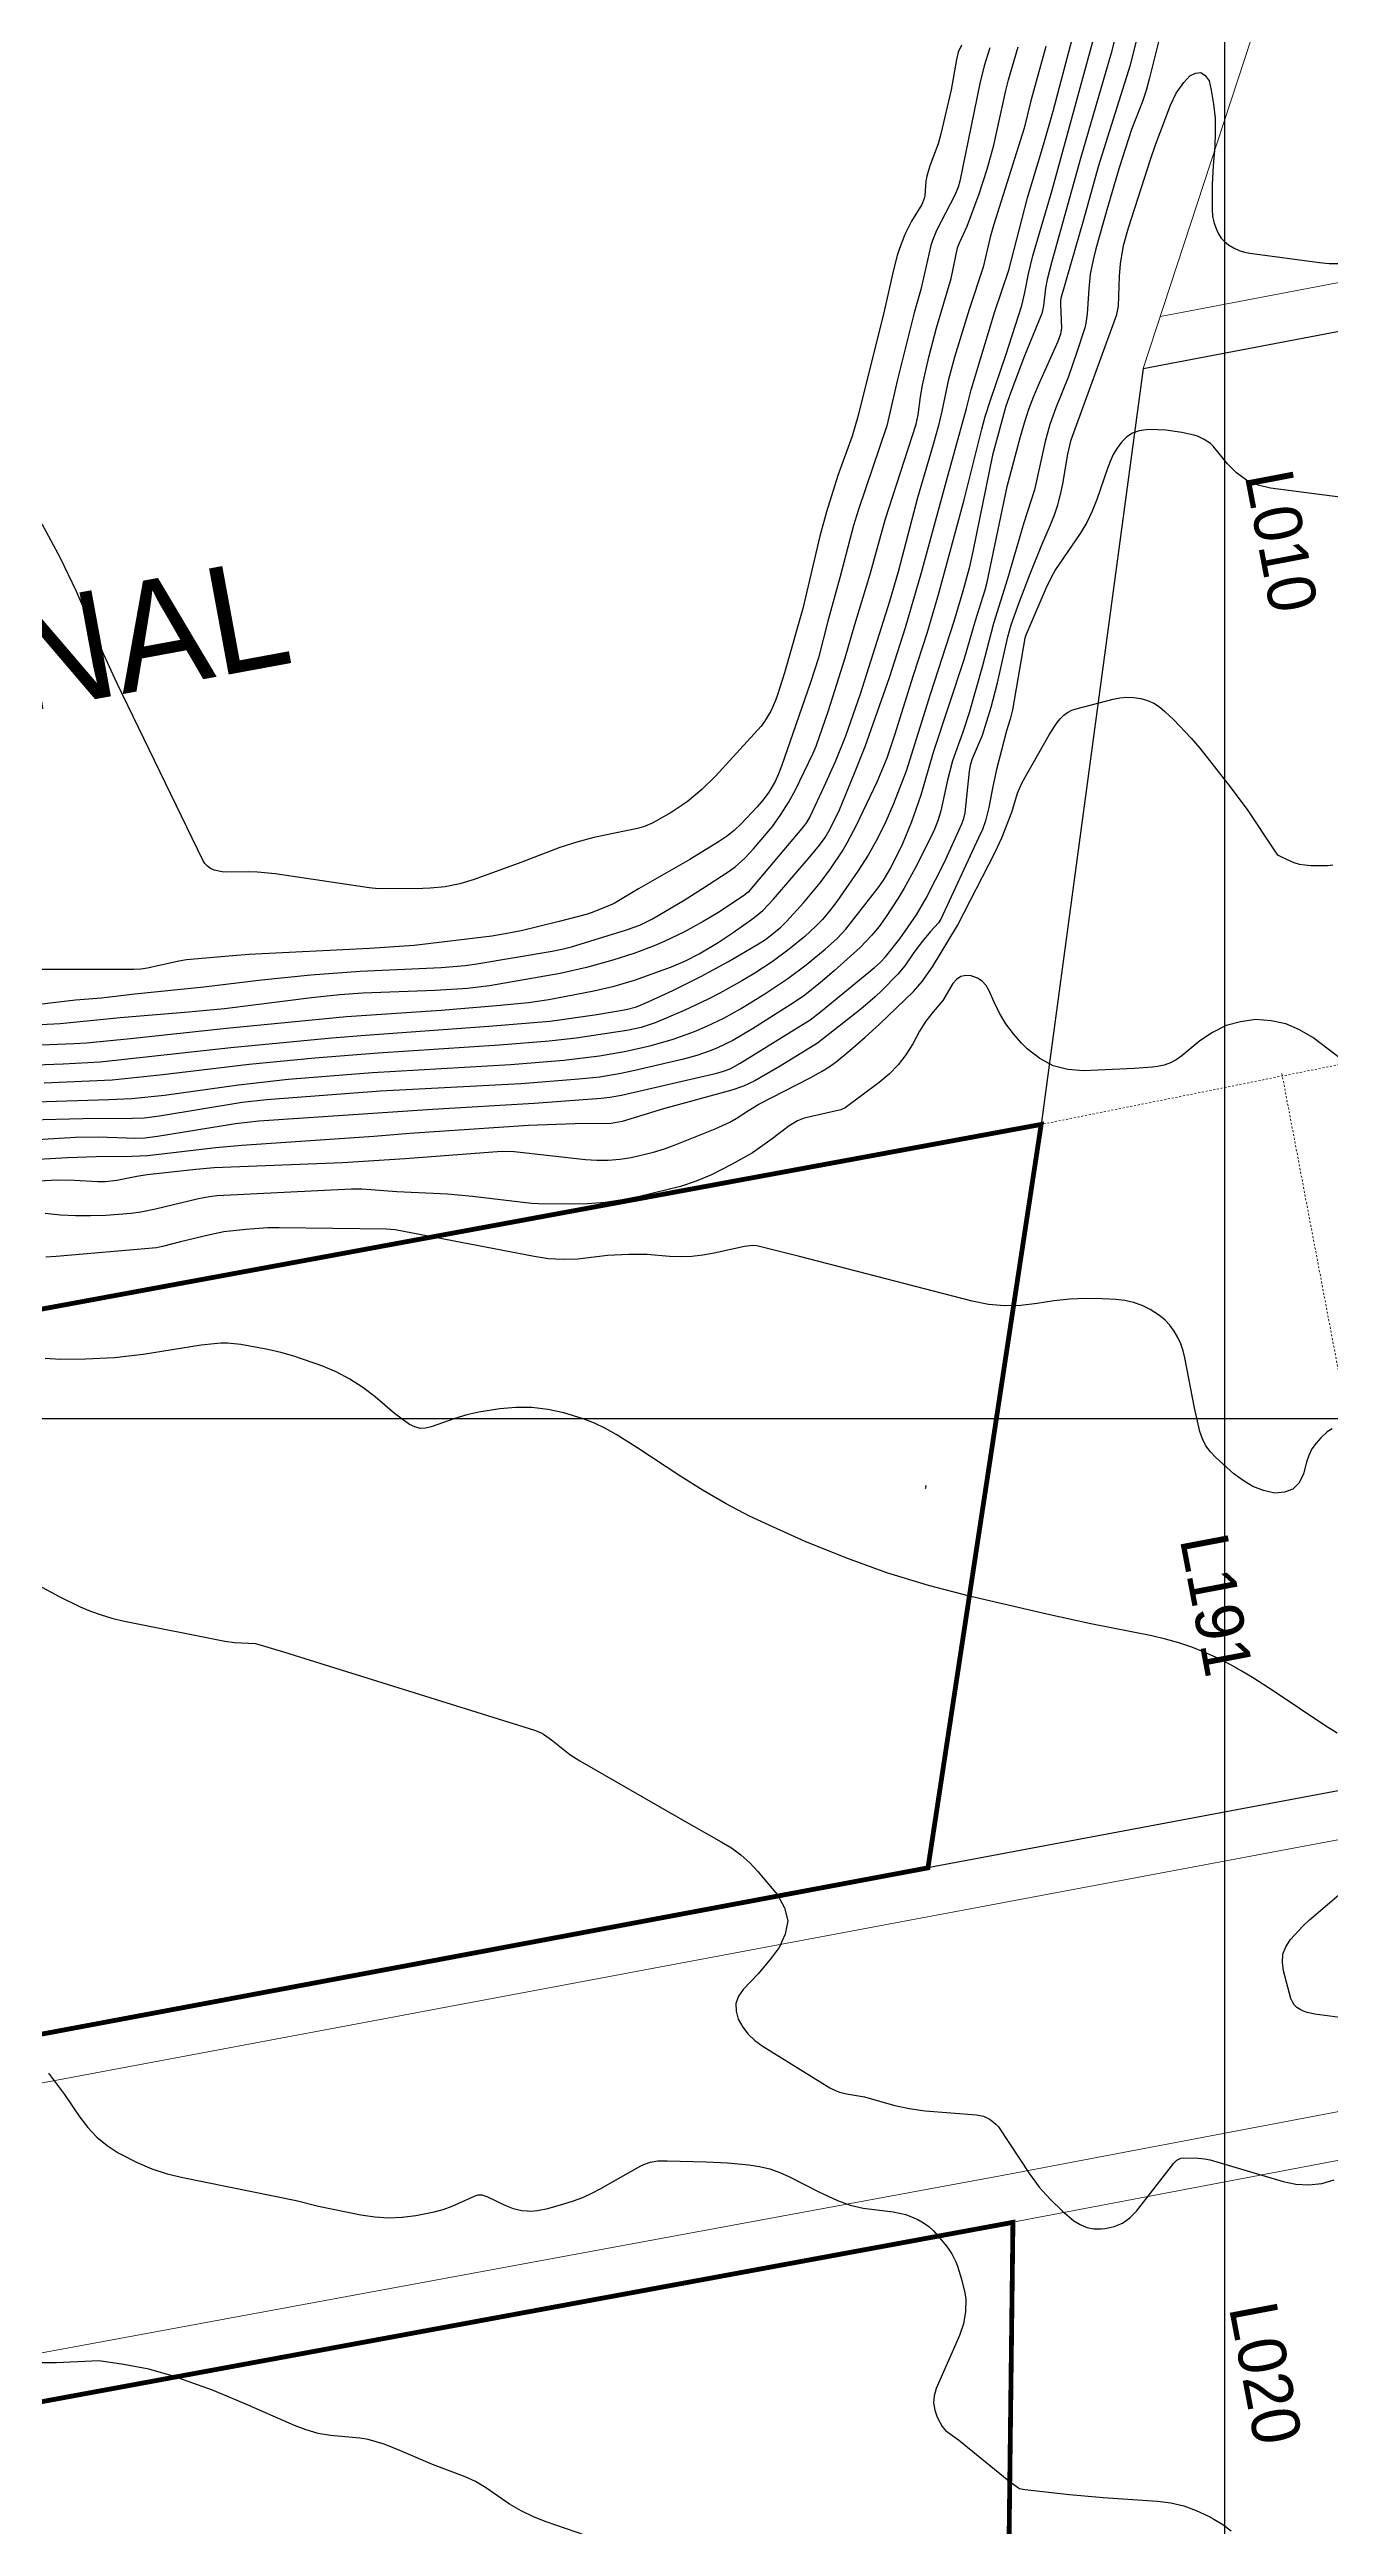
# Model space of a CAD drawing. Header units: centimetres. Extents: x 0 to 1099704, y -139216 to 99734.
# Drawn here: x 981777 to 987108, y 42311 to 52615 of the extents above; entities that cross this region are included whole.
import ezdxf

# ---------------------------------------------------------------- set-up
doc = ezdxf.new("R2010")
doc.units = ezdxf.units.CM
doc.header["$LTSCALE"] = 4
doc.linetypes.add('TRACEJADO', pattern=[2, 1, -1])
for name, color, linetype in [('CANEVA', 252, 'Continuous'), ('CURVAS-INTERMEDIARIAS', 39, 'Continuous'), ('CURVAS-MESTRA', 34, 'Continuous'), ('LIMITE-L', 7, 'Continuous')]:
    doc.layers.add(name, color=color, linetype=linetype)
for name, color, linetype, lineweight in [('K-ALINHAMENTO', 10, 'Continuous', 9), ('P-MEIOFIO', 171, 'Continuous', 9), ('P-URB', 2, 'Continuous', 9), ('textos', 2, 'Continuous', 9)]:
    doc.layers.add(name, color=color, linetype=linetype, lineweight=lineweight)
doc.styles.add('EC_NOMES', font='GOTHIC.TTF')
doc.styles.add('ROMANS', font='romans.shx')
doc.dimstyles.new('COTAS_1.0-S', dxfattribs={"dimtxt": 2, "dimasz": 2, "dimexe": 1.25, "dimexo": 0.625, "dimgap": 1, "dimtad": 0, "dimzin": 0, "dimtxsty": 'ROMANS', "dimblk": 'ARCHTICK', "dimblk1": 'ARCHTICK', "dimblk2": 'ARCHTICK', "dimcen": 2.5, "dimse1": 1, "dimse2": 1, "dimsd1": 1, "dimsd2": 1, "dimclrd": 2, "dimclre": 2, "dimclrt": 2, "dimadec": 0, "dimazin": 0, "dimtfac": 1, "dimtmove": 0, "dimatfit": 3, "dimfxl": 1, "dimarcsym": 0})

# ---------------------------------------------------------------- blocks, each defined once
blk = doc.blocks.new('*D194')
at = {"layer": 'DEFPOINTS', "color": 0, "transparency": 16777216}
for p in [(985377, 45349), (985433, 45051), (973288, 42773)]:
    blk.add_point(p, dxfattribs=at)
at = {"layer": 'textos', "color": 2, "transparency": 16777216, "insert": (979304, 44211), "char_height": 2, "attachment_point": 5, "rotation": 10.621, "style": 'ROMANS'}
blk.add_mtext('12356,93', dxfattribs=at)
blk = doc.blocks.new('_ArchTick')
at = {"color": 0, "linetype": 'ByBlock', "const_width": 0.15}
blk.add_lwpolyline([(-0.5, -0.5), (0.5, 0.5)], dxfattribs=at)
blk = doc.blocks.new('*D196')
at = {"layer": 'DEFPOINTS', "color": 0, "transparency": 16777216}
for p in [(985904, 48143), (985961, 47837), (973120, 45782)]:
    blk.add_point(p, dxfattribs=at)
at = {"layer": 'textos', "color": 2, "transparency": 16777216, "insert": (979569, 46656), "char_height": 2, "attachment_point": 5, "rotation": 10.4644, "style": 'ROMANS'}
blk.add_mtext('13000,00', dxfattribs=at)
blk = doc.blocks.new('*D197')
at = {"layer": 'DEFPOINTS', "color": 0, "transparency": 16777216}
for p in [(985904, 48143), (985188, 45088), (985433, 45051)]:
    blk.add_point(p, dxfattribs=at)
at = {"layer": 'textos', "color": 2, "transparency": 16777216, "insert": (985424, 46634), "char_height": 2, "attachment_point": 5, "rotation": 81.3385, "style": 'ROMANS'}
blk.add_mtext('3128,35', dxfattribs=at)
blk = doc.blocks.new('*D198')
at = {"layer": 'DEFPOINTS', "color": 0, "transparency": 16777216}
for p in [(985787, 43576), (976313, 41827), (976366, 41541)]:
    blk.add_point(p, dxfattribs=at)
at = {"layer": 'textos', "color": 2, "transparency": 16777216, "insert": (981103, 42416), "char_height": 2, "attachment_point": 5, "rotation": 10.4595, "style": 'ROMANS'}
blk.add_mtext('9633,20', dxfattribs=at)
blk = doc.blocks.new('*D199')
at = {"layer": 'DEFPOINTS', "color": 0, "transparency": 16777216}
for p in [(985521, 43579), (985787, 43576), (985712, 37475)]:
    blk.add_point(p, dxfattribs=at)
at = {"layer": 'textos', "color": 2, "transparency": 16777216, "insert": (985484, 40529), "char_height": 2, "attachment_point": 5, "rotation": 89.2987, "style": 'ROMANS'}
blk.add_mtext('6101,57', dxfattribs=at)

msp = doc.modelspace()

# ---------------------------------------------------------------- linework, layer by layer
at = {"color": 1}
for points in [[(986329.103, 51288.157), (991420.059, 52257.174), (992538.156, 46382.994), (985439.154, 45051.754)], [(986329.103, 51288.157), (985904.115, 48143.272)]]:
    msp.add_lwpolyline(points, dxfattribs=at)
at = {"layer": 'CANEVA'}
for p, q in [((986668.376, 20423.217), (986668.376, 59609.687)), ((964149.83, 46920.243), (998657.355, 46920.243))]:
    msp.add_line(p, q, dxfattribs=at)
at = {"layer": 'CURVAS-INTERMEDIARIAS'}
for points, elevation in [([(981588.569, 48233.293), (982024.296, 48246.587), (982118.525, 48251.471), (982255.838, 48265.294), (982563.889, 48308.616), (982770.376, 48331.05), (983120.913, 48358.566), (983695.247, 48392.63), (983917.969, 48410.28), (984065.606, 48428.588), (984177.416, 48447.683), (984280.973, 48471.113), (984372.312, 48497.244), (984461.568, 48529.793), (984512.824, 48551.39), (984583.872, 48585.653), (984652.867, 48624.102), (984753.774, 48686.241), (984850.166, 48749.864), (984926.456, 48807.249), (985005.636, 48872.576), (985056.075, 48918.47), (985090.667, 48956.092), (985229.853, 49132.651), (985250.562, 49162.928), (985278.587, 49210.247), (985328.029, 49311.352), (985365.92, 49403.23), (985404.478, 49514.032), (985456.651, 49691.478), (985583.06, 50076.687), (985630.609, 50239.961), (985670.911, 50367.626), (985678.715, 50398.561), (985763.147, 50797.094), (985817.403, 51005.355), (985834.046, 51062.062), (985852.523, 51118.121), (985873.741, 51173.204), (985896.802, 51227.619), (985975.305, 51400.829), (985986.487, 51431.415), (985990.324, 51455.064), (985985.57, 51554.426), (985986.357, 51570.611), (985989.277, 51586.567), (986081.653, 51908.222), (986142.745, 52128.751), (986275.603, 52551.113), (986397.946, 53035.663)], 76140.785), ([(986297.06, 53000.324), (986196.044, 52600.256), (986067.392, 52160.891), (985948.496, 51733.506), (985929.282, 51657.744), (985921.787, 51621.936), (985913.555, 51549.174), (985907.516, 51516.914), (985832.352, 51333.129), (985775.954, 51184.675), (985757.526, 51130.469), (985701.527, 50927.52), (985620.144, 50526.326), (985604.238, 50457.6), (985578.735, 50361.308), (985540.964, 50235.058), (985442.409, 49931.91), (985342.35, 49613.424), (985288.962, 49476.311), (985257.897, 49403.479), (985223.295, 49332.261), (985184.657, 49263.216), (985141.504, 49196.902), (985053.164, 49070.552), (985026.007, 49034.166), (984993.458, 48996.006), (984965.403, 48966.566), (984920.456, 48925.307), (984855.208, 48872.277), (984784.918, 48820.195), (984711.966, 48771.929), (984661.827, 48742.14), (984567.388, 48689.509), (984518.206, 48663.946), (984417.728, 48617.046), (984297.736, 48565.402), (984239.275, 48546.357), (984179.11, 48533.281), (983968.397, 48501.848), (983855.9, 48488.952), (983650.031, 48472.727), (983145.619, 48439.501), (982881.408, 48418.901), (982607.56, 48391.913), (982248.672, 48348.879), (982037.342, 48327.004), (981754.714, 48314.277)], 76041.124), ([(981532.71, 48466.14), (981879.419, 48479.205), (981930.605, 48482.305), (982114.858, 48500.323), (982514.348, 48543.377), (983013.817, 48592.53), (983406.75, 48618.451), (983637.793, 48637.716), (983770.332, 48651.09), (983855.163, 48663.129), (984042.087, 48699.196), (984127.326, 48718.66), (984211.32, 48743.017), (984366.183, 48798.199), (984424.455, 48823.095), (984480.653, 48852.305), (984559.505, 48900.122), (984622.68, 48941.541), (984708.906, 49002.534), (984745.831, 49033.518), (984790.379, 49079.89), (984943.199, 49258.014), (984982.246, 49304.605), (985005.317, 49336.776), (985026.186, 49372.255), (985064.277, 49452.273), (985127.162, 49604.066), (985171.163, 49715.905), (985272.647, 50001.961), (985339.868, 50210.91), (985405.724, 50438.754), (985509.75, 50820.395), (985593.884, 51121.39), (985612.64, 51198.857), (985711.712, 51525.245), (985769.506, 51696.542), (985847.311, 51997.836), (985913.715, 52217.638), (985953.479, 52358.738), (986065.378, 52778.977)], 75841.803), ([(981487.334, 48382.714), (981833.695, 48395.7), (981988.588, 48403.144), (982531.17, 48463.579), (982951.948, 48503.084), (983092.111, 48514.585), (983605.304, 48551.918), (983859.737, 48573.464), (983908.85, 48579.305), (984055.581, 48600.961), (984176.638, 48621.68), (984220.021, 48632.952), (984271.834, 48654.16), (984371.346, 48700.502), (984488.367, 48758.216), (984602.688, 48821.131), (984721.354, 48889.957), (984753.365, 48910.338), (984776.247, 48927.29), (984820.058, 48963.656), (984844.575, 48987.395), (984914.995, 49065.659), (984984.598, 49148.347), (985027.771, 49205.901), (985075.987, 49279.222), (985097.015, 49314.661), (985135.066, 49387.792), (985221.282, 49569.015), (985262.711, 49668.696), (985295.26, 49764.011), (985372.776, 50012.326), (985429.254, 50186.662), (985477.201, 50347.595), (985583.359, 50741.623), (985656.72, 51036.011), (985670.901, 51087.825), (985692.697, 51156.082), (985756.63, 51343.683), (985823.651, 51549.921), (985836.677, 51603.469), (985851.746, 51681.533), (985869.804, 51756.319), (985949.174, 52029.529), (986121.886, 52657.82)], 75941.463), ([(985690.744, 52622.251), (985666.287, 52547.435), (985648.547, 52473.089), (985565.789, 52066.463), (985558.066, 52042.205), (985543.326, 52006.706), (985468.889, 51861.919), (985451.937, 51820.401), (985445.319, 51799.003), (985403.591, 51616.983), (985374.949, 51519.037), (985306.203, 51241.95), (985262.143, 51049.525), (985144.025, 50700.782), (985123.196, 50634.169), (985068.193, 50422.968), (985016.499, 50236.513), (984977.492, 50084.022), (984944.086, 49982.159), (984823.277, 49633.316), (984810.989, 49601.156), (984796.757, 49569.803), (984770.786, 49525.314), (984746.967, 49493.283), (984722.54, 49464.053), (984655.777, 49393.343), (984626.248, 49366.365), (984595.004, 49341.46), (984561.857, 49319.146), (984441.915, 49245.646), (984228.372, 49123.811), (984145.784, 49072.844), (984127.067, 49062.908), (984086.764, 49045.019), (984035.888, 49025.177), (984009.876, 49016.915), (983897.738, 48987.634), (983740.174, 48949.136), (983674.05, 48935.741), (983618.598, 48926.921), (983294.123, 48888.153), (983108.694, 48875.586), (982608.796, 48849.973), (982540.18, 48844.95), (982346.768, 48827.28), (982315.066, 48821.849), (982185.158, 48793.446), (982156.795, 48789.1), (982128.142, 48787.197), (981693.632, 48787.047)], 75542.821), ([(981709.976, 48640.307), (981886.096, 48662.182), (981993.64, 48669.517), (982131.67, 48686.5), (982419.71, 48715.222), (982659.912, 48745.329), (982864.964, 48765.81), (983070.514, 48780.908), (983407.447, 48795.847), (983506.47, 48804.887), (983555.702, 48811.803), (983869.763, 48863.965), (983916.046, 48873.144), (983950.189, 48882.353), (984178.901, 48952.713), (984233.864, 48972.775), (984286.245, 48998.777), (984417.887, 49075.774), (984494.596, 49124.518), (984601.024, 49194.46), (984630.045, 49215.18), (984670.378, 49250.34), (984707.103, 49289.258), (984785.346, 49383.098), (984820.756, 49431.822), (984852.986, 49482.639), (984881.419, 49535.669), (984955.876, 49687.631), (984968.134, 49716.094), (985019.28, 49864.908), (985087.966, 50084.261), (985128.319, 50223.208), (985192.669, 50432.346), (985255.077, 50657.659), (985383.46, 51056.222), (985392.27, 51095.259), (985402.047, 51169.267), (985410.608, 51218.241), (985436.998, 51335.631), (985468.421, 51457.665), (985529.662, 51662.398), (985556.501, 51790.094), (985564.215, 51811.142), (985595.887, 51879.878), (985645.687, 52013.712), (985679.691, 52117.678), (985706.879, 52217.499), (985756.909, 52443.948), (985768.559, 52488.765), (985809.011, 52626.028)], 75642.481), ([(985571.898, 52633.463), (985559.172, 52604.152), (985551.538, 52573.068), (985529.403, 52447.585), (985486.639, 52264.469), (985474.769, 52222.711), (985440.416, 52130.196), (985427.859, 52088.189), (985424.211, 52066.612), (985419.338, 52007.165), (985416.747, 51994.528), (985406.91, 51970.569), (985364.953, 51900.079), (985336.301, 51845.246), (985314.136, 51787.483), (985305.176, 51757.734), (985289.47, 51697.658), (985251.15, 51526.581), (985142.55, 51092.419), (985116.937, 51006.79), (985058.157, 50842.091), (985011.088, 50691.593), (984983.472, 50590.219), (984912.005, 50290.06), (984835.934, 50021.216), (984807.421, 49929.618), (984798.95, 49907.234), (984778.43, 49862.157), (984753.226, 49819.821), (984738.316, 49800.258), (984549.041, 49592.635), (984491.965, 49536.416), (984430.853, 49485.141), (984364.22, 49441.29), (984299.969, 49404.137), (984281.8, 49394.509), (984253.307, 49382.729), (984223.629, 49374.487), (984042.386, 49336.477), (983971.278, 49318.01), (983901.535, 49294.998), (983738.49, 49232.571), (983544.192, 49161.592), (983484.734, 49143.504), (983423.662, 49131.993), (983361.643, 49125.944), (983330.529, 49124.658), (983147.014, 49123.711), (983107.857, 49127.847), (982715.961, 49186.278), (982642.681, 49193.215), (982605.906, 49194.112), (982512.484, 49192.537), (982495.691, 49193.952), (982462.753, 49201.437), (982447.924, 49208.323), (982434.769, 49217.143), (982424.125, 49228.873), (982415.155, 49242.547), (982058.46, 49977.216), (982002.111, 50101.333), (981889.146, 50360.311), (981822.244, 50502.049), (981747.04, 50639.561)], 75443.16), ([(981385.66, 48059.793), (981884.751, 48090.848), (981979.877, 48092.193), (982136.444, 48086.612), (982174.554, 48087.17), (982226.717, 48093.827), (982550.873, 48146.628), (982648.959, 48158.368), (983371.28, 48207.301), (983794.729, 48231.957), (984073.46, 48252.308), (984109.507, 48256.623), (984157.065, 48265.583), (984554.662, 48356.483), (984582.756, 48364.336), (984609.993, 48374.741), (984651.073, 48397.703), (984943.338, 48578.707), (984986.153, 48611.545), (985209.841, 48795.648), (985234.118, 48817.165), (985256.662, 48840.505), (985315.9, 48915.65), (985384.945, 49014.832), (985426.115, 49083.897), (985501.528, 49234.205), (985574.091, 49394.091), (985582.452, 49416.126), (985587.087, 49439.197), (985606.481, 49613.424), (985611.972, 49643.332), (985618.928, 49665.008), (985659.899, 49762.307), (985695.418, 49878.99), (985722.874, 49979.837), (985765.41, 50171.365), (985779.173, 50220.936), (985812.569, 50313.8), (985858.353, 50434.12), (985907.097, 50554.799), (985942.786, 50637.119), (985959.399, 50678.588), (985973.87, 50720.714), (985985.122, 50763.818), (985994.231, 50807.559), (986015.438, 50931.856), (986028.235, 50991.273), (986219.274, 51511.751), (986225.184, 51546.473), (986230.327, 51672.384), (986234.244, 51723.381), (986247.14, 51799.003), (986267.201, 51873.061), (986360.055, 52160.991), (986379.938, 52218.824), (986441.807, 52383.035), (986465.885, 52432.696), (986498.394, 52477.304), (986522.333, 52504.641), (986546.889, 52516.79), (986568.894, 52519.042), (986587.082, 52506.435), (986602.719, 52483.942), (986611.17, 52445.273), (986621.136, 52387.081), (986627.574, 52328.66), (986628.711, 52269.89), (986626.319, 52210.891), (986619.96, 52131.681), (986616.283, 52053.248), (986615.027, 51950.219), (986617.289, 51920.769), (986624.575, 51892.156), (986633.714, 51866.085), (986642.424, 51847.369), (986653.197, 51830.247), (986667.07, 51815.527), (986683.016, 51802.412), (986707.044, 51788.24), (986727.943, 51778.643), (986749.968, 51771.995), (986772.73, 51767.321), (987062.793, 51728.464), (987102.009, 51725.015), (987141.395, 51724.936)], 76340.106), ([(987221.961, 50742.799), (986858.757, 50789.49), (986807.004, 50802.556), (986759.226, 50822.657), (986717.429, 50853.313), (986679.627, 50891.005), (986619.871, 50965.232), (986608.689, 50975.836), (986583.056, 50993.117), (986554.563, 51005.764), (986539.704, 51010.398), (986489.415, 51021.361), (986423.16, 51031.128), (986356.238, 51033.539), (986341.08, 51033.25), (986311.371, 51028.546), (986283.974, 51019.218), (986260.036, 51002.944), (986238.399, 50982.045), (986220.301, 50956.252), (986204.126, 50929.444), (986190.841, 50901.08), (986179.48, 50871.69), (986136.307, 50743.278), (986116.734, 50694.125), (986093.782, 50646.656), (986066.146, 50601.749), (985964.273, 50452.288), (985942.357, 50413.52), (985923.362, 50373.247), (985840.594, 50178.61), (985836.627, 50165.833), (985785.262, 49867.629), (985775.067, 49828.821), (985759.709, 49780.126), (985718.539, 49619.483), (985703.162, 49549.023), (985686.747, 49461.471), (985672.097, 49406.1), (985659.221, 49370.142), (985643.943, 49335.121), (985486.27, 48996.454), (985476.274, 48982.462), (985443.027, 48945.936), (985410.259, 48906.192), (985374.6, 48858.873), (985336.251, 48803.372), (985308.077, 48768.51), (985241.483, 48700.382), (985212.871, 48673.554), (985152.945, 48622.886), (984973.446, 48480.67), (984818.264, 48385.793), (984712.066, 48324.891), (984665.604, 48302.527), (984616.989, 48285.116), (984331.711, 48208.527), (984159.975, 48154.76), (984114.321, 48146.638), (983965.467, 48146.02), (983770.342, 48138.206), (983276.114, 48105.209), (983126.842, 48093.369), (982577.772, 48055.867), (982468.892, 48045.442), (982245.064, 48018.823), (982184.092, 48013.003), (982119.861, 48009.893), (981971.227, 48008.468), (981851.783, 48004.362), (981292.756, 47971.763)], 76439.767), ([(981310.147, 47886.055), (981810.065, 47912.096), (981880.924, 47911.817), (981977.326, 47905.269), (982009.417, 47905.479), (982057.383, 47910.771), (982140.65, 47927.823), (982183.484, 47934.271), (982386.313, 47956.585), (982461.866, 47963.461), (982996.008, 47984.29), (983257.996, 48001.003), (983530.967, 48022.829), (983659.738, 48031.47), (983710.485, 48030.393), (984007.464, 47997.814), (984055.162, 47994.715), (984102.74, 47994.426), (984150.159, 47998.372), (984197.468, 48005.139), (984290.64, 48027.423), (984336.195, 48042.103), (984381.232, 48058.547), (984547.795, 48124.902), (984608.528, 48152.647), (984635.028, 48167.576), (984685.466, 48201.62), (984729.387, 48227.702), (984942.192, 48336.501), (984989.94, 48362.961), (985021.143, 48382.275), (985050.733, 48403.981), (985107.47, 48450.782), (985171.322, 48505.875), (985231.029, 48560.18), (985372.408, 48696.416), (985409.312, 48737.446), (985451.199, 48798.16), (985555.694, 48971.19), (985712.251, 49275.514), (985740.305, 49335.161), (985781.405, 49442.735), (985805.573, 49521.128), (985824.329, 49564.959), (985937.075, 49764.39), (985958.851, 49798.853), (985970.99, 49815.207), (985983.746, 49831.123), (985998.018, 49845.065), (986013.575, 49856.975), (986031.035, 49865.835), (986049.782, 49872.671), (986203.399, 49912.954), (986232.091, 49918.326), (986260.833, 49920.987), (986289.665, 49919.562), (986318.556, 49915.426), (986346.282, 49906.895), (986372.493, 49895.554), (986396.441, 49879.987), (986418.885, 49861.599), (986454.065, 49827.406), (986528.91, 49749.431), (986564.101, 49708.441), (986680.933, 49559.717), (986760.641, 49453.538), (986876.417, 49279.401), (986886.543, 49266.445), (986892.881, 49261.502), (986933.124, 49242.337), (986955.468, 49233.428), (986978.281, 49226.491), (987001.79, 49222.535), (987025.769, 49220.571), (987095.472, 49220.771), (987118.453, 49223.571)], 76539.428), ([(987301.899, 48301.411), (987033.911, 48504.18), (986979.297, 48537.138), (986922.102, 48561.954), (986861.06, 48574.581), (986797.436, 48579.065), (986734.102, 48570.485), (986673.707, 48554.16), (986617.738, 48526.215), (986564.718, 48490.537), (986489.624, 48428.149), (986466.313, 48411.984), (986441.727, 48398.759), (986415.247, 48389.949), (986387.492, 48384.069), (986368.038, 48381.687), (986291.618, 48375.449), (986080.666, 48365.981), (986015.169, 48371.442), (985953.579, 48386.9), (985897.849, 48417.336), (985846.025, 48457.758), (985822.734, 48481.368), (985788.451, 48520.335), (985757.407, 48561.485), (985731.236, 48605.874), (985708.294, 48652.446), (985688.322, 48699.595), (985675.217, 48721.092), (985659.151, 48739.081), (985638.671, 48751.817), (985612.43, 48761.694), (985589.867, 48762.331), (985569.357, 48758.066), (985551.916, 48746.466), (985536.519, 48729.972), (985495.02, 48659.412), (985454.438, 48611.525), (985424.161, 48572.607), (985398.26, 48530.67), (985369.787, 48478.458), (985340.975, 48432.973), (985308.685, 48390.527), (985271.162, 48352.616), (985230.152, 48317.725), (985088.155, 48212.454), (985070.615, 48204.53), (984918.244, 48168.593), (984889.821, 48158.706), (984855.218, 48138.067), (984784.11, 48082.765), (984702.518, 48025.211), (984615.634, 47976.008), (984531.53, 47934.111), (984468.096, 47906.993), (984402.589, 47885.546), (984232.448, 47843.968), (984161.012, 47829.497), (984089.176, 47818.604), (984016.723, 47813.073), (983943.871, 47811.13), (983812.508, 47812.804), (983782.739, 47814.977), (983537.445, 47843.51), (983432.861, 47853.346), (983222.985, 47863.511), (983079.045, 47873.976), (983033.381, 47874.504), (982474.144, 47845.772), (982443.11, 47841.945), (982396.977, 47833.494), (982218.883, 47790.968), (982157.951, 47778.082), (982116.911, 47772.352), (982011.45, 47764.917), (981948.384, 47762.545), (981885.379, 47762.565), (981822.483, 47766.173), (981759.647, 47772.182)], 76639.088), ([(987135.416, 45611.379), (987084.07, 45642.961), (986873.148, 45783.881), (986782.886, 45842.582), (986736.982, 45870.536), (986690.261, 45896.956), (986642.304, 45921.064), (986585.498, 45947.136), (986531.521, 45968.443), (986476.788, 45987.309), (986420.928, 46002.497), (986364.311, 46015.234), (986110.834, 46065.353), (985927.857, 46105.795), (985611.832, 46178.907), (985435.642, 46224.96), (985261.615, 46277.521), (985090.846, 46339.839), (984922.24, 46408.654), (984789.671, 46467.195), (984690.36, 46514.165), (984592.871, 46564.464), (984498.124, 46619.736), (984405.21, 46678.336), (984221.605, 46799.763), (984135.249, 46854.028), (984090.94, 46878.754), (984045.495, 46900.829), (983998.316, 46918.937), (983916.992, 46943.434), (983851.037, 46957.157), (983784.733, 46965.429), (983717.91, 46965.519), (983650.749, 46960.157), (983564.492, 46946.125), (983513.935, 46934.873), (983464.244, 46920.283), (983365.789, 46884.734), (983342.239, 46879.641), (983319.217, 46878.983), (983296.973, 46884.973), (983275.257, 46895.397), (983213.468, 46941.331), (983133.021, 47009.379), (983081.347, 47048.805), (983027.331, 47084.205), (982969.817, 47113.575), (982909.971, 47138.918), (982794.175, 47179.072), (982740.079, 47194.808), (982685.206, 47207.585), (982573.068, 47227.895), (982518.165, 47233.277), (982490.618, 47232.958), (982463.032, 47231.134), (982407.89, 47224.477), (982166.631, 47186.187), (982047.537, 47171.627), (981927.685, 47166.345), (981823.609, 47166.006), (981759.208, 47170.032)], 76838.41), ([(981615.637, 46287.278), (981820.42, 46178.289), (981904.972, 46137.089), (981948.135, 46118.821), (981992.006, 46102.666), (982036.903, 46089.67), (982082.498, 46078.777), (982507.292, 45993.239), (982547.774, 45988.056), (982635.156, 45983.492), (982751.351, 45949.149), (983795.636, 45623.348), (983821.089, 45613.202), (983833.068, 45606.625), (983866.933, 45582.935), (983942.864, 45521.933), (983983.865, 45495.772), (984399.081, 45257.294), (984573.029, 45159.557), (984615.006, 45133.396), (984654.731, 45104.464), (984691.067, 45071.387), (984725.151, 45035.549), (984807.411, 44938.938), (984835.974, 44884.972), (984849.139, 44830.557), (984839.213, 44775.454), (984813.899, 44719.894), (984779.935, 44674.867), (984726.905, 44609.918), (984664.378, 44544.73), (984644.964, 44516.257), (984633.583, 44486.409), (984634.271, 44454.467), (984642.991, 44421.131), (984662.584, 44388.552), (984685.237, 44358.733), (984712.504, 44333.051), (984742.841, 44310.139), (985024.303, 44135.991), (985051.042, 44122.567), (985065.164, 44117.714), (985094.454, 44110.728), (985168.89, 44097.742), (985290.187, 44064.116), (985355.356, 44049.207), (985421.5, 44040.297), (985634.904, 44023.315), (985664.742, 44017.246), (985692.259, 44004.21), (985716.028, 43985.075), (985725.934, 43973.554), (985855.583, 43777.512), (985896.125, 43722.619), (985941.64, 43671.772), (985990.932, 43624.363), (986039.945, 43582.675), (986066.216, 43566.351), (986093.822, 43554.501), (986123.421, 43549.369), (986154.346, 43548.721), (986170.63, 43550.325), (986208.292, 43558.886), (986243.004, 43572.789), (986273.291, 43594.714), (986300.637, 43621.991), (986456.377, 43822.06), (986469.164, 43834.787), (986484.761, 43843.258), (986496.441, 43844.823), (986558.669, 43842.869), (986583.166, 43840.149), (986607.353, 43835.435), (986910.99, 43746.587), (986964.049, 43735.246), (987018.215, 43732.186), (987072.021, 43738.016), (987124.004, 43753.095)], 76938.071), ([(987146.877, 44427.439), (987042.392, 44441.89), (987011.089, 44449.265), (986996.04, 44454.836), (986981.3, 44461.364), (986968.474, 44469.994), (986957.601, 44480.24), (986949.648, 44492.877), (986943.638, 44507.128), (986912.016, 44621.957), (986907.94, 44657.197), (986910.402, 44690.972), (986922.69, 44722.515), (986941.516, 44752.582), (986993.26, 44807.924), (987020.776, 44833.935), (987216.43, 45001.246)], 76838.41), ([(981772.603, 44197.233), (981840.053, 44107.2), (981903.358, 44014.206), (981936.864, 43970.046), (981974.017, 43929.793), (982016.652, 43895.401), (982062.944, 43864.914), (982142.334, 43824.263), (982203.755, 43798.331), (982267.319, 43778.259), (982332.327, 43762.094), (982804.42, 43666.36), (982896.507, 43642.99), (983073.215, 43606.913), (983130.43, 43598.651), (983187.685, 43594.734), (983245.01, 43597.325), (983302.395, 43604.262), (983377.539, 43619.32), (983415.649, 43629.835), (983452.813, 43643.319), (983547.959, 43686.372), (983561.722, 43690.339), (983576.043, 43689.781), (983597.251, 43683.323), (983672.395, 43647.016), (983706.768, 43633.592), (983742.855, 43625.888), (983765.478, 43623.576), (983779.79, 43623.157), (983808.362, 43625.599), (983850.778, 43634.23), (983917.71, 43652.547), (983957.514, 43665.184), (983996.542, 43679.715), (984034.393, 43697.076), (984071.467, 43716.31), (984238.159, 43810.49), (984257.513, 43819.469), (984277.595, 43826.565), (984308.938, 43831.239), (984347.008, 43831.379), (984509.555, 43827.023), (984598.971, 43822.997), (984688.187, 43815.792), (984732.018, 43808.925), (984774.902, 43798.869), (984816.381, 43784.03), (984856.913, 43766.001), (984978.907, 43703.384), (985055.805, 43666.38), (985108.705, 43646.797), (985163.977, 43635.575), (985287.636, 43620.287), (985340.855, 43608.886), (985391.263, 43588.336), (985414.634, 43574.373), (985436.569, 43558.647), (985456.362, 43540.299), (985474.709, 43520.188), (985510.796, 43475.211), (985532.124, 43444.496), (985549.006, 43411.139), (985555.933, 43393.659), (985573.074, 43339.981), (985586.628, 43282.198), (985590.027, 43256.705), (985589.718, 43205.15), (985580.848, 43154.274), (985563.965, 43105.48), (985467.006, 42884.422), (985458.614, 42854.355), (985455.704, 42824.506), (985461.016, 42794.987), (985471.809, 42765.697), (985492.598, 42727.118), (985505.445, 42709.737), (985559.351, 42671.697), (985769.306, 42500.22), (985804.895, 42473.99), (985814.552, 42469.256), (985835.561, 42464.053), (986022.305, 42444.071), (986161.77, 42431.833), (986388.209, 42416.396), (986443.661, 42409.011), (986497.727, 42396.952), (986549.749, 42377.877), (986600.387, 42354.128), (986623.169, 42341.531), (986659.765, 42318.519), (986694.307, 42293.026)], 77037.731), ([(984044.698, 42260.805), (983844.121, 42330.548), (983791.51, 42351.586), (983740.503, 42375.674), (983691.909, 42404.307), (983591.022, 42473.242), (983549.932, 42497.37), (983506.779, 42517.591), (983371.719, 42568.01), (983235.602, 42626.331), (983169.906, 42652.572), (983136.519, 42663.564), (983102.675, 42672.394), (983068.142, 42677.985), (982946.696, 42688.609), (982895.64, 42697.758), (982845.889, 42712.438), (982797.005, 42730.805), (982584.13, 42824.427), (982455.149, 42877.685), (982291.666, 42935.817), (982190.381, 42964.839), (982086.923, 42984.791), (981982.319, 42999.261), (981952.71, 42998.942), (981805.79, 42991.328), (981744.748, 42991.089)], 77137.392)]:
    msp.add_lwpolyline(points, dxfattribs=dict(at, elevation=elevation))
at = {"layer": 'CURVAS-MESTRA'}
for points, elevation in [([(986438.917, 52836.342), (986353.757, 52490.728), (986340.871, 52444.426), (986325.134, 52399.001), (986280.446, 52281.511), (986228.543, 52122.522), (986177.148, 51948.235), (986131.453, 51785.29), (986120.052, 51739.795), (986108.113, 51679.999), (986101.794, 51619.345), (986095.247, 51515.14), (986090.034, 51476.172), (986085.54, 51457.058), (986053.04, 51355.334), (986017.77, 51254.248), (985965.748, 51123.862), (985940.304, 51054.797), (985920.731, 50983.849), (985875.844, 50783.69), (985831.913, 50646.168), (985763.676, 50412.842), (985705.573, 50227.334), (985659.979, 50051.433), (985604.318, 49855.749), (985578.207, 49774.396), (985534.815, 49655.112), (985514.902, 49574.845), (985486.4, 49447.3), (985474.869, 49410.156), (985460.876, 49373.88), (985444.472, 49338.61), (985379.135, 49209.609), (985333.659, 49125.814), (985309.053, 49085.003), (985256.721, 49004.088), (985229.674, 48966.038), (985199.985, 48930.011), (985151.26, 48879.702), (985042.919, 48782.443), (984986.342, 48734.058), (984920.376, 48681.606), (984877.801, 48651.828), (984702.608, 48541.354), (984621.295, 48492.978), (984557.711, 48461.844), (984525.949, 48449.168), (984471.305, 48430.322), (984415.555, 48415.104), (984213.403, 48366.948), (984155.49, 48354.48), (984067.729, 48340.488), (983979.37, 48330.84), (983740.553, 48312.383), (983154.359, 48281.389), (982680.273, 48246.159), (982579.576, 48234.618), (982234.391, 48177.712), (982170.777, 48169.819), (982122.761, 48167.437), (981916.543, 48166.38), (981694.917, 48161.098)], 76240.446), ([(985923.362, 52627.294), (985861.632, 52401.243), (985833.976, 52286.952), (985705.563, 51882.669), (985692.229, 51833.705), (985662.879, 51709.677), (985603.75, 51532.84), (985543.057, 51335.322), (985517.304, 51236.289), (985490.805, 51110.418), (985476.144, 51050.98), (985451.917, 50962.411), (985389.051, 50749.496), (985309.332, 50441.904), (985272.249, 50318.444), (985150.144, 49933.156), (985090.158, 49757.922), (985046.537, 49652.013), (984999.756, 49547.479), (984942.332, 49425.613), (984927.213, 49399.492), (984915.692, 49382.979), (984685.117, 49110.058), (984665.375, 49093.763), (984557.93, 49022.894), (984497.975, 48987.814), (984416.881, 48943.674), (984335.119, 48904.547), (984293.411, 48886.738), (984208.52, 48854.727), (984122.174, 48826.912), (984011.64, 48795.718), (983901.685, 48771.61), (983607.945, 48720.026), (983516.974, 48707.987), (983382.183, 48699.665), (983081.417, 48689.489), (982985.783, 48682.443), (982866.937, 48670.444), (982506.185, 48624.64), (982355.688, 48609.651), (982070.758, 48586.072), (981821.377, 48562.093), (981740.472, 48556.871)], 75742.142), ([(987114.776, 46876.98), (987094.575, 46864.722), (987068.145, 46839.906), (987048.083, 46817.463), (987030.951, 46793.295), (987018.244, 46766.536), (987008.468, 46738.053), (986996.379, 46689.349), (986977.114, 46652.943), (986951.631, 46625.925), (986916.81, 46612.989), (986875.77, 46609.451), (986829.158, 46621.081), (986784.879, 46637.625), (986744.098, 46661.514), (986705.649, 46690.316), (986631.083, 46757.048), (986608.808, 46780.947), (986589.803, 46806.819), (986575.711, 46835.671), (986564.888, 46866.496), (986542.534, 46964.263), (986502.53, 47172.085), (986495.155, 47201.416), (986485.638, 47229.889), (986472.921, 47257.086), (986458.062, 47283.436), (986440.013, 47307.494), (986420.001, 47329.489), (986397.029, 47348.385), (986358.241, 47373.171), (986324.058, 47389.665), (986288.858, 47402.71), (986252.172, 47410.623), (986214.471, 47415.098), (986157.266, 47417.739), (986090.343, 47418.487), (986023.641, 47416.144), (985957.257, 47409.158), (985887.225, 47398.345), (985819.456, 47390.193), (985751.876, 47388), (985684.605, 47394.727), (985617.523, 47407.414), (984898.003, 47593.64), (984737.549, 47634.651), (984720.527, 47637.73), (984703.485, 47639.225), (984669.291, 47635.837), (984542.941, 47607.274), (984496.749, 47598.972), (984450.347, 47593.58), (984403.656, 47592.554), (984356.755, 47594.447), (984263.941, 47601.713), (984188.319, 47602.56), (984099.93, 47597.328), (983975.264, 47582.668), (983914.79, 47581.292), (983854.435, 47584.701), (983794.629, 47593.501), (983215.859, 47704.543), (983179.374, 47706.925), (982732.595, 47713.542), (982686.482, 47712.535), (982594.405, 47706.486), (982502.767, 47695.852), (982444.874, 47684.162), (982322.63, 47654.872), (982246.948, 47635.069), (982221.913, 47630.126), (981805.082, 47593.67), (981761.77, 47591.667)], 76738.749)]:
    msp.add_lwpolyline(points, dxfattribs=dict(at, elevation=elevation))
at = {"layer": 'K-ALINHAMENTO'}
for points in [[(986329.103, 51288.157), (986890.994, 53001.162), (986949.302, 53450.623)], [(985711.925, 37474.934), (987474.179, 37810.363), (988649.015, 38033.983), (989823.851, 38257.602), (990998.687, 38481.221), (993935.777, 39040.27), (993712.157, 40215.106), (993488.538, 41389.941), (993264.919, 42564.777), (993041.299, 43739.613), (992817.68, 44914.449), (989880.59, 44355.401), (988705.754, 44131.782), (987530.918, 43908.162), (985786.606, 43576.045)]]:
    msp.add_lwpolyline(points, dxfattribs=at)
at = {"layer": 'LIMITE-L', "const_width": 19.932}
for points in [[(985432.998, 45050.6), (973287.768, 42773.066), (973120.332, 45782.152), (985904.115, 48143.272)], [(973472.171, 38821.765), (976357.57, 39336.104), (976313.471, 41827.232), (985786.606, 43576.045), (985711.925, 37474.934), (986049.01, 36017.345), (986244.108, 32508.181), (973626.708, 34247.639)]]:
    msp.add_lwpolyline(points, close=True, dxfattribs=at)
at = {"layer": 'P-MEIOFIO'}
for points in [[(972998.843, 49007.971), (971138.686, 48653.907), (969963.85, 48430.288), (967565.226, 47973.732, 0.414213562), (967446.324, 47798.925), (967679.261, 46575.138), (967902.881, 45400.302), (968126.5, 44225.466), (968350.119, 43050.63), (968583.056, 41826.842, 0.414213562), (968757.863, 41707.94), (971156.486, 42164.496), (972331.322, 42388.116), (973325.038, 42577.26), (985475.892, 44855.848), (992624.003, 46196.297, 0.415010138), (992743.304, 46371.179), (991606.547, 52343.395, 0.414213562), (991431.741, 52462.297), (986400.089, 51504.568)], [(994168.852, 38881.733), (993907.963, 40252.375), (993684.344, 41427.211), (993460.725, 42602.047), (993237.105, 43776.883), (993004.168, 45000.671, 0.414213562), (992829.361, 45119.573), (989843.32, 44551.207), (988668.484, 44327.588), (987493.643, 44103.967), (985749.325, 43771.849), (976276.201, 42023.038), (973339.111, 41463.989), (971361.471, 41087.563), (968962.847, 40631.007, 0.414213562), (968843.945, 40456.2), (969076.882, 39232.413), (969300.501, 38057.577), (969524.121, 36882.741), (969747.74, 35707.905), (969980.677, 34484.118, 0.414213562), (970155.484, 34365.216), (972554.107, 34821.772), (973631.04, 35026.756)]]:
    msp.add_lwpolyline(points, format="xyb", dxfattribs=at)
at = {"layer": 'P-URB', "linetype": 'TRACEJADO', "ltscale": 2, "transparency": 33554687}
for points in [[(987867.181, 48537.416), (985904.115, 48143.272)], [(986905.88, 48354.441), (987464.928, 45417.351)]]:
    msp.add_lwpolyline(points, dxfattribs=at)

# ---------------------------------------------------------------- texts
at = {"layer": 'textos', "color": 3, "transparency": 33554687, "style": 'EC_NOMES'}
for s, p in [('L010', (986750.928, 50842.626)), ('L191', (986480.488, 46417.952)), ('L020', (986685.01, 43221.33))]:
    msp.add_text(s, height=199.3214, rotation=280.7768183, dxfattribs=at).set_placement(p)
at = {"layer": 'textos', "style": 'EC_NOMES'}
msp.add_text('HOSPITAL REGIONAL', height=448.47321, rotation=10.4604681, dxfattribs=at).set_placement((976673.905, 48934.942, -75542.821))

# ---------------------------------------------------------------- dimensions: what is measured, and where the dimension line sits
at = {"layer": 'textos'}
for p1, p2, distance, picture, middle in [((973120.332, 45782.152), (985904.115, 48143.272), -311.926, '*D196', (979568.877, 46655.974)), ((985904.115, 48143.272), (985432.998, 45050.6), -247.446, '*D197', (985423.932, 46634.2)), ((973287.768, 42773.066), (985432.998, 45050.6), 303.976, '*D194', (979304.356, 44210.602)), ((985786.606, 43576.045), (976313.471, 41827.232), 290.872, '*D198', (981102.843, 42415.6)), ((985711.925, 37474.934), (985786.606, 43576.045), 265.338, '*D199', (985483.947, 40528.737))]:
    dim = msp.add_aligned_dim(p1=p1, p2=p2, distance=distance, dimstyle='COTAS_1.0-S', dxfattribs=at)
    dim.commit()
    dim.dimension.update_dxf_attribs({"geometry": picture, "text_midpoint": middle})

doc.saveas('drawing.dxf')
